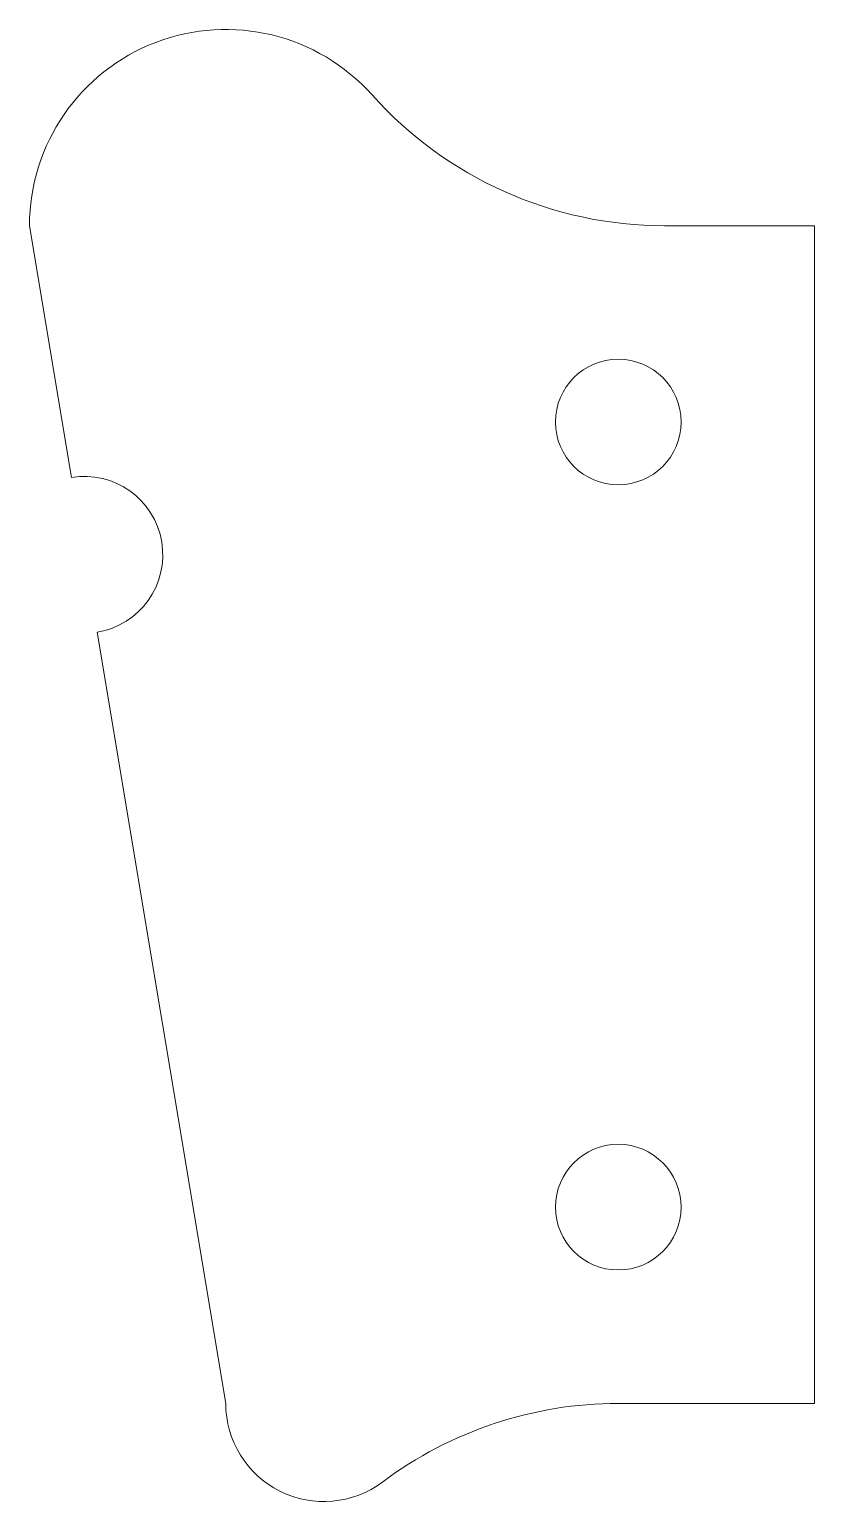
# Model space of a CAD drawing. Header units: millimetres. Extents: x -10 to 10, y -17.5 to 20.
import ezdxf

# ---------------------------------------------------------------- set-up
doc = ezdxf.new("R2010")
doc.units = ezdxf.units.MM

msp = doc.modelspace()

# ---------------------------------------------------------------- linework, layer by layer
at = {"color": 7, "linetype": 'Continuous', "lineweight": 15}
for p, q in [((-8.931, 8.588), (-10, 15)), ((6.18, 15), (10, 15)), ((10, 15), (10, -15)), ((-5, -15), (-8.274, 4.643)), ((10, -15), (5, -15))]:
    msp.add_line(p, q, dxfattribs=at)
for centre in [(5, 10), (5, -10)]:
    msp.add_circle(centre, 1.6, dxfattribs=at)
for centre, radius, start, end in [((-5, 15), 5, 41.8103, 180), ((6.18, 25), 10, 221.8103, 270), ((-8.603, 6.616), 2, 279.4623, 99.4623), ((-2.5, -15), 2.5, 180, 306.8699), ((5, -25), 10, 90, 126.8699)]:
    msp.add_arc(centre, radius, start, end, dxfattribs=at)

doc.saveas('drawing.dxf')
